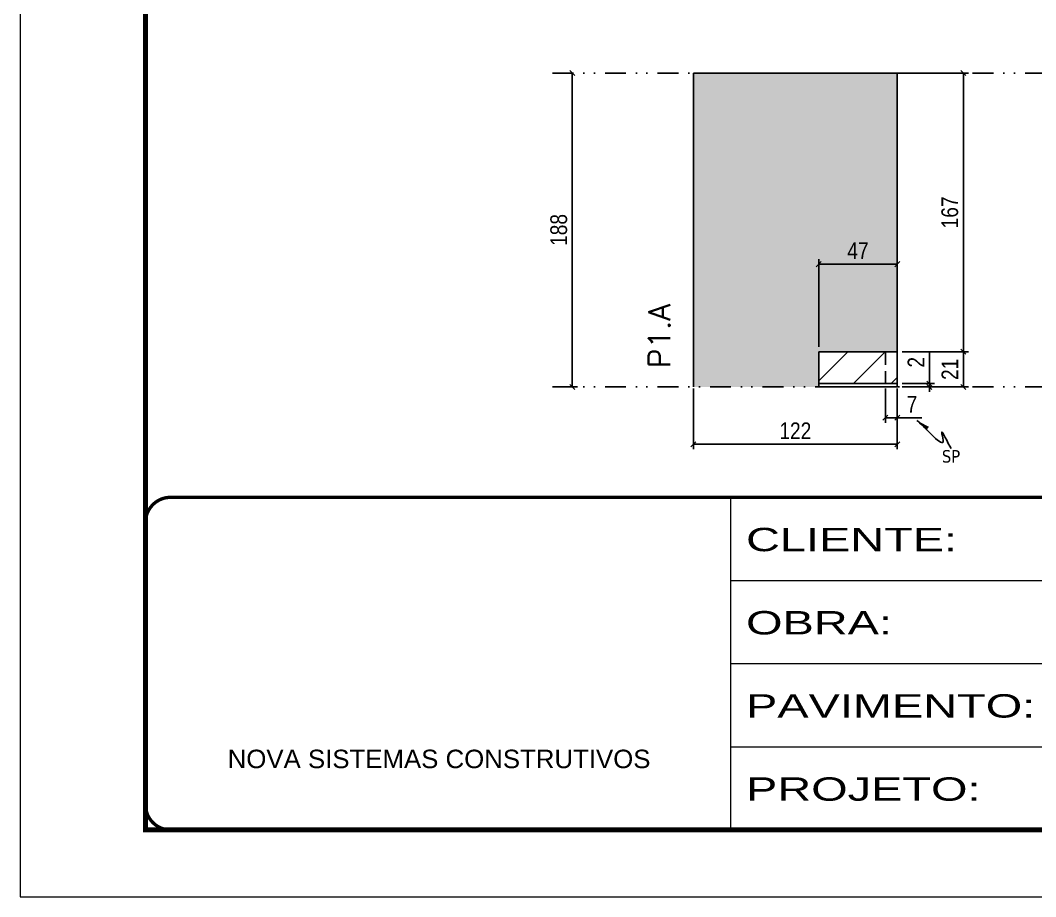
# Model space of a CAD drawing. Extents: x 808 to 7089, y -98 to 17032.
# Drawn here: x 2407 to 3015, y 14834 to 15359 of the extents above; entities that cross this region are included whole.
import ezdxf

# ---------------------------------------------------------------- set-up
doc = ezdxf.new("R2010")
doc.units = 0
for name, pattern in [('CONTINUO', [0]), ('DASHED', [0.75, 0.5, -0.25]), ('DIVIDE2', [0.625, 0.25, -0.125, 0, -0.125, 0, -0.125]), ('HIDDEN', [0.375, 0.25, -0.125])]:
    doc.linetypes.add(name, pattern=pattern)
for name, color, linetype in [('COTA', 241, 'Continuous'), ('Nível', 160, 'Continuous'), ('Painéis', 200, 'Continuous'), ('Sarrafo de Pressão', 42, 'HIDDEN'), ('texto', 7, 'Continuous')]:
    doc.layers.add(name, color=color, linetype=linetype)
for name, color, linetype, lineweight in [('Folhas', 255, 'Continuous', 9), ('REAPROVEITAMENTO', 251, 'Continuous', 9), ('SARRAFO DE PRESSAO', 251, 'DASHED', 9), ('Texto Seção', 7, 'Continuous', 15)]:
    doc.layers.add(name, color=color, linetype=linetype, lineweight=lineweight)
doc.styles.add('ARIAL', font='arial.ttf')
doc.styles.add('COTA TECNICA', font='techl___.ttf', dxfattribs={"height": 10})
doc.styles.add('COTA TECNICA-50', font='techl___.ttf', dxfattribs={"height": 10})
doc.styles.add('REGUA-120', font='ROMANS.shx', dxfattribs={"height": 15})
doc.styles.get("Standard").update_dxf_attribs({"font": 'arial.ttf'})
doc.styles.add('Tecnologia', font='')
doc.styles.get('Tecnologia').set_extended_font_data('Forgotten Futurist')
doc.dimstyles.new('COTA PAINEL-50', dxfattribs={"dimtxt": 10, "dimasz": 3, "dimexe": 3, "dimexo": 3, "dimgap": 3, "dimtad": 1, "dimdec": 1, "dimzin": 12, "dimdsep": 46, "dimtxsty": 'COTA TECNICA-50', "dimblk1": 'OBLIQUE', "dimblk2": 'OBLIQUE', "dimsah": 1, "dimcen": 0.9, "dimclrd": 4, "dimclre": 4, "dimclrt": 240, "dimadec": 1, "dimazin": 3, "dimtfac": 1, "dimtdec": 1, "dimtmove": 0, "dimatfit": 3, "dimfxl": 1, "dimtolj": 1, "dimtzin": 12, "dimarcsym": 0})
doc.dimstyles.new('PAINEL', dxfattribs={"dimtxt": 10, "dimasz": 3, "dimexe": 3, "dimexo": 3, "dimgap": 3, "dimtad": 1, "dimdec": 1, "dimzin": 12, "dimdsep": 46, "dimtxsty": 'COTA TECNICA', "dimblk1": 'OBLIQUE', "dimblk2": 'OBLIQUE', "dimsah": 1, "dimcen": 0.9, "dimclrd": 4, "dimclre": 4, "dimclrt": 240, "dimadec": 1, "dimazin": 3, "dimtfac": 1, "dimtdec": 1, "dimtmove": 0, "dimatfit": 3, "dimfxl": 1, "dimtolj": 1, "dimtzin": 12, "dimarcsym": 0})
doc.dimstyles.get("Standard").update_dxf_attribs({"dimtxt": 0.18, "dimasz": 0.18, "dimexe": 0.18, "dimexo": 0.0625, "dimgap": 0.09, "dimtad": 0, "dimtih": 1, "dimtoh": 1, "dimdec": 4, "dimzin": 0, "dimdsep": 46, "dimtxsty": 'Standard', "dimcen": 0.09, "dimadec": 0, "dimazin": 0, "dimtfac": 1, "dimtdec": 4, "dimtofl": 0, "dimtmove": 0, "dimatfit": 3, "dimfxl": 1, "dimtolj": 1, "dimtzin": 0, "dimarcsym": 0})

# ---------------------------------------------------------------- blocks, each defined once
blk = doc.blocks.new('9999999999')
at = {"color": 30, "linetype": 'CONTINUO'}
for p, q in [((98564.56, 34230.21), (98564.56, 34429.45)), ((98564.56, 34379.64), (99583.98, 34379.64)), ((98564.56, 34329.83), (99487.98, 34329.83)), ((98564.56, 34280.02), (99487.98, 34280.02))]:
    blk.add_line(p, q, dxfattribs=at)
at = {"color": 30, "linetype": 'CONTINUO', "const_width": 2}
blk.add_lwpolyline([(99583.98, 34230.21), (99583.98, 34414.45, 0.414214), (99568.98, 34429.45), (98228.98, 34429.45, 0.414214), (98213.98, 34414.45), (98213.98, 34245.21, 0.414214), (98228.98, 34230.21), (99583.98, 34230.21)], format="xyb", dxfattribs=at)
at = {"layer": 'Folhas'}
blk.add_lwpolyline([(98138.98, 34190.21), (99623.98, 34190.21), (99623.98, 35240.21), (98138.98, 35240.21)], close=True, dxfattribs=at)
at = {"layer": 'Folhas', "color": 30, "const_width": 3}
blk.add_lwpolyline([(98213.98, 34230.21), (99583.98, 34230.21), (99583.98, 35200.21), (98213.98, 35200.21)], close=True, dxfattribs=at)
at = {"color": 7, "linetype": 'Continuous', "ltscale": 5, "style": 'ARIAL'}
blk.add_text('NOVA SISTEMAS CONSTRUTIVOS', height=11.0592, dxfattribs=at).set_placement((98263.19, 34267.21))
at = {"layer": 'Folhas', "color": 7, "style": 'Tecnologia', "width": 1.5}
for s, p in [('CLIENTE:', (98573.65, 34397.17)), ('OBRA:', (98573.65, 34347.31)), ('PAVIMENTO:', (98573.65, 34297.5)), ('PROJETO:', (98573.65, 34247.69))]:
    blk.add_text(s, height=14, dxfattribs=at).set_placement(p)
blk = doc.blocks.new('_Oblique')
at = {"color": 0, "linetype": 'ByBlock', "lineweight": -2}
blk.add_line((-0.5, -0.5), (0.5, 0.5), dxfattribs=at)
blk = doc.blocks.new('*D51')
at = {"layer": 'COTA', "color": 4, "lineweight": -2, "transparency": 16777216}
for p, q in [((2737.29, 15139.32), (2737.29, 15327.32)), ((2728.44, 15139.32), (2740.29, 15139.32))]:
    blk.add_line(p, q, dxfattribs=at)
at = {"layer": 'Defpoints', "color": 0, "transparency": 16777216}
for p in [(2737.29, 15327.32), (2737.29, 15327.32), (2725.44, 15139.32)]:
    blk.add_point(p, dxfattribs=at)
at = {"layer": 'COTA', "color": 4, "lineweight": -2, "transparency": 16777216, "xscale": 3, "yscale": 3, "zscale": 3}
for p, rotation in [((2737.29, 15327.32), 90), ((2737.29, 15139.32), 270)]:
    blk.add_blockref('_Oblique', p, dxfattribs=dict(at, rotation=rotation))
at = {"layer": 'COTA', "color": 240, "transparency": 16777216, "insert": (2729.2, 15233.32), "char_height": 10, "attachment_point": 5, "rotation": 90, "style": 'COTA TECNICA-50'}
blk.add_mtext('\\A1;188', dxfattribs=at)
blk = doc.blocks.new('*D42')
at = {"layer": 'COTA', "color": 4, "lineweight": -2, "transparency": 16777216}
for p, q in [((2809.85, 15138.32), (2809.85, 15101.95)), ((2931.85, 15138.32), (2931.85, 15101.95)), ((2931.85, 15104.95), (2809.85, 15104.95))]:
    blk.add_line(p, q, dxfattribs=at)
at = {"layer": 'Defpoints', "color": 0, "transparency": 16777216}
for p in [(2809.85, 15141.32), (2931.85, 15141.32), (2809.85, 15104.95)]:
    blk.add_point(p, dxfattribs=at)
at = {"layer": 'COTA', "color": 4, "lineweight": -2, "transparency": 16777216, "xscale": 3, "yscale": 3, "zscale": 3, "rotation": 180}
blk.add_blockref('_Oblique', (2809.85, 15104.95), dxfattribs=at)
at = {"layer": 'COTA', "color": 4, "lineweight": -2, "transparency": 16777216, "xscale": 3, "yscale": 3, "zscale": 3}
blk.add_blockref('_Oblique', (2931.85, 15104.95), dxfattribs=at)
at = {"layer": 'COTA', "color": 240, "transparency": 16777216, "insert": (2870.85, 15113.01), "char_height": 10, "attachment_point": 5, "style": 'COTA TECNICA'}
blk.add_mtext('\\A1;122', dxfattribs=at)
blk = doc.blocks.new('*D43')
at = {"layer": 'COTA', "color": 4, "lineweight": -2, "transparency": 16777216}
for p, q in [((2924.85, 15138.32), (2924.85, 15117.81)), ((2931.85, 15136.32), (2931.85, 15117.81)), ((2924.85, 15120.81), (2931.85, 15120.81)), ((2931.85, 15120.81), (2946.58, 15120.81))]:
    blk.add_line(p, q, dxfattribs=at)
at = {"layer": 'Defpoints', "color": 0, "transparency": 16777216}
for p in [(2924.85, 15141.32), (2931.85, 15139.32), (2931.85, 15120.81)]:
    blk.add_point(p, dxfattribs=at)
at = {"layer": 'COTA', "color": 4, "lineweight": -2, "transparency": 16777216, "xscale": 3, "yscale": 3, "zscale": 3, "rotation": 180}
blk.add_blockref('_Oblique', (2924.85, 15120.81), dxfattribs=at)
at = {"layer": 'COTA', "color": 4, "lineweight": -2, "transparency": 16777216, "xscale": 3, "yscale": 3, "zscale": 3}
blk.add_blockref('_Oblique', (2931.85, 15120.81), dxfattribs=at)
at = {"layer": 'COTA', "color": 240, "transparency": 16777216, "insert": (2940.72, 15128.88), "char_height": 10, "attachment_point": 5, "style": 'COTA TECNICA-50'}
blk.add_mtext('\\A1;7', dxfattribs=at)
blk = doc.blocks.new('*D44')
at = {"layer": 'COTA', "color": 4, "linetype": 'ByBlock', "lineweight": -2, "transparency": 16777216}
for p, q in [((2934.85, 15160.32), (2974.49, 15160.32)), ((2971.49, 15139.32), (2971.49, 15160.32)), ((2934.85, 15139.32), (2974.49, 15139.32))]:
    blk.add_line(p, q, dxfattribs=at)
at = {"layer": 'Defpoints', "color": 0, "linetype": 'ByBlock', "transparency": 16777216}
for p in [(2931.85, 15160.32), (2971.49, 15160.32), (2931.85, 15139.32)]:
    blk.add_point(p, dxfattribs=at)
at = {"layer": 'COTA', "color": 4, "linetype": 'ByBlock', "lineweight": -2, "transparency": 16777216, "xscale": 3, "yscale": 3, "zscale": 3}
for p, rotation in [((2971.49, 15160.32), 90), ((2971.49, 15139.32), 270)]:
    blk.add_blockref('_Oblique', p, dxfattribs=dict(at, rotation=rotation))
at = {"layer": 'COTA', "color": 240, "linetype": 'ByBlock', "transparency": 16777216, "insert": (2963.43, 15149.82), "char_height": 10, "attachment_point": 5, "rotation": 90, "style": 'COTA TECNICA'}
blk.add_mtext('\\A1;21', dxfattribs=at)
blk = doc.blocks.new('*D45')
at = {"layer": 'COTA', "color": 4, "lineweight": -2, "transparency": 16777216}
for p, q in [((2951.11, 15141.32), (2951.11, 15160.12)), ((2934.85, 15141.32), (2954.11, 15141.32)), ((2934.85, 15139.32), (2954.11, 15139.32)), ((2951.11, 15139.32), (2951.11, 15141.32)), ((2951.11, 15139.32), (2951.11, 15136.32))]:
    blk.add_line(p, q, dxfattribs=at)
at = {"layer": 'Defpoints', "color": 0, "transparency": 16777216}
for p in [(2931.85, 15141.32), (2931.85, 15139.32), (2951.11, 15139.32)]:
    blk.add_point(p, dxfattribs=at)
at = {"layer": 'COTA', "color": 4, "lineweight": -2, "transparency": 16777216, "xscale": 3, "yscale": 3, "zscale": 3}
for p, rotation in [((2951.11, 15141.32), 270), ((2951.11, 15139.32), 90)]:
    blk.add_blockref('_Oblique', p, dxfattribs=dict(at, rotation=rotation))
at = {"layer": 'COTA', "color": 240, "transparency": 16777216, "insert": (2943.11, 15154.06), "char_height": 10, "attachment_point": 5, "rotation": 90, "style": 'COTA TECNICA-50'}
blk.add_mtext('\\A1;2', dxfattribs=at)
blk = doc.blocks.new('*D46')
at = {"layer": 'COTA', "color": 4, "linetype": 'ByBlock', "lineweight": -2, "transparency": 16777216}
for p, q in [((2934.85, 15160.32), (2974.49, 15160.32)), ((2971.49, 15139.32), (2971.49, 15160.32)), ((2934.85, 15139.32), (2974.49, 15139.32))]:
    blk.add_line(p, q, dxfattribs=at)
at = {"layer": 'Defpoints', "color": 0, "linetype": 'ByBlock', "transparency": 16777216}
for p in [(2931.85, 15160.32), (2971.49, 15160.32), (2931.85, 15139.32)]:
    blk.add_point(p, dxfattribs=at)
at = {"layer": 'COTA', "color": 4, "linetype": 'ByBlock', "lineweight": -2, "transparency": 16777216, "xscale": 3, "yscale": 3, "zscale": 3}
for p, rotation in [((2971.49, 15160.32), 90), ((2971.49, 15139.32), 270)]:
    blk.add_blockref('_Oblique', p, dxfattribs=dict(at, rotation=rotation))
at = {"layer": 'COTA', "color": 240, "linetype": 'ByBlock', "transparency": 16777216, "insert": (2963.43, 15149.82), "char_height": 10, "attachment_point": 5, "rotation": 90, "style": 'COTA TECNICA'}
blk.add_mtext('\\A1;21', dxfattribs=at)
blk = doc.blocks.new('*D47')
at = {"layer": 'COTA', "color": 4, "lineweight": -2, "transparency": 16777216}
for p, q in [((2900.85, 15327.32), (2974.49, 15327.32)), ((2971.49, 15160.32), (2971.49, 15327.32)), ((2934.85, 15160.32), (2974.49, 15160.32))]:
    blk.add_line(p, q, dxfattribs=at)
at = {"layer": 'Defpoints', "color": 0, "transparency": 16777216}
for p in [(2897.85, 15327.32), (2971.49, 15327.32), (2931.85, 15160.32)]:
    blk.add_point(p, dxfattribs=at)
at = {"layer": 'COTA', "color": 4, "lineweight": -2, "transparency": 16777216, "xscale": 3, "yscale": 3, "zscale": 3}
for p, rotation in [((2971.49, 15327.32), 90), ((2971.49, 15160.32), 270)]:
    blk.add_blockref('_Oblique', p, dxfattribs=dict(at, rotation=rotation))
at = {"layer": 'COTA', "color": 240, "transparency": 16777216, "insert": (2963.39, 15243.82), "char_height": 10, "attachment_point": 5, "rotation": 90, "style": 'COTA TECNICA-50'}
blk.add_mtext('\\A1;167', dxfattribs=at)
blk = doc.blocks.new('*D1115')
at = {"layer": 'COTA', "color": 4, "lineweight": -2, "transparency": 16777216}
for p, q in [((2884.85, 15163.32), (2884.85, 15215.82)), ((2931.85, 15163.32), (2931.85, 15215.82)), ((2884.85, 15212.82), (2931.85, 15212.82))]:
    blk.add_line(p, q, dxfattribs=at)
at = {"layer": 'Defpoints', "color": 0, "transparency": 16777216}
for p in [(2931.85, 15212.82), (2884.85, 15160.32), (2931.85, 15160.32)]:
    blk.add_point(p, dxfattribs=at)
at = {"layer": 'COTA', "color": 4, "lineweight": -2, "transparency": 16777216, "xscale": 3, "yscale": 3, "zscale": 3, "rotation": 180}
blk.add_blockref('_Oblique', (2884.85, 15212.82), dxfattribs=at)
at = {"layer": 'COTA', "color": 4, "lineweight": -2, "transparency": 16777216, "xscale": 3, "yscale": 3, "zscale": 3}
blk.add_blockref('_Oblique', (2931.85, 15212.82), dxfattribs=at)
at = {"layer": 'COTA', "color": 240, "transparency": 16777216, "insert": (2908.35, 15220.89), "char_height": 10, "attachment_point": 5, "style": 'COTA TECNICA'}
blk.add_mtext('\\A1;47', dxfattribs=at)

msp = doc.modelspace()

# ---------------------------------------------------------------- hatches: boundary and pattern name
at = {"layer": 'COTA', "linetype": 'ByBlock'}
h = msp.add_hatch(dxfattribs=at)
h.set_pattern_fill('AR-CONC', color=256, scale=0.03)
h.paths.add_polyline_path([(2931.85, 15327.32), (2809.85, 15327.32), (2809.85, 15139.32), (2884.85, 15139.32), (2884.85, 15141.32), (2884.85, 15160.32), (2931.85, 15160.32)])
h.paths.add_polyline_path([(2898.09, 15211.03), (2919.67, 15211.03), (2919.67, 15231.62), (2898.09, 15231.62)], flags=24)
at = {"layer": 'REAPROVEITAMENTO'}
h = msp.add_hatch(dxfattribs=at)
h.set_pattern_fill('ANSI31', color=256, scale=5)
h.paths.add_polyline_path([(2931.85, 15160.32), (2884.85, 15160.32), (2884.85, 15141.32), (2931.85, 15141.32)])

# ---------------------------------------------------------------- linework, layer by layer
at = {"layer": 'COTA', "linetype": 'ByBlock'}
for p, q in [((2809.85, 15327.32), (2809.85, 15327.32)), ((2809.85, 15139.32), (2809.85, 15327.32)), ((2809.85, 15327.32), (2931.85, 15327.32)), ((2931.85, 15160.32), (2931.85, 15327.32))]:
    msp.add_line(p, q, dxfattribs=at)
at = {"layer": 'Nível', "color": 4, "linetype": 'DIVIDE2', "ltscale": 50}
for p, q in [((2725.44, 15327.32), (3851.67, 15327.32)), ((2725.44, 15139.32), (3851.67, 15139.32))]:
    msp.add_line(p, q, dxfattribs=at)
at = {"layer": 'Painéis'}
for p, q in [((2884.85, 15160.32), (2931.85, 15160.32)), ((2884.85, 15141.32), (2884.85, 15160.32)), ((2931.85, 15160.32), (2931.85, 15141.32)), ((2931.85, 15141.32), (2884.85, 15141.32))]:
    msp.add_line(p, q, dxfattribs=at)
msp.add_lwpolyline([(2884.85, 15139.32), (2931.85, 15139.32), (2931.85, 15141.32), (2884.85, 15141.32)], close=True, dxfattribs=at)
at = {"layer": 'Sarrafo de Pressão', "ltscale": 30}
msp.add_line((2924.85, 15141.32), (2924.85, 15160.32), dxfattribs=at)

# ---------------------------------------------------------------- block references
at = {"layer": 'SARRAFO DE PRESSAO', "color": 6, "linetype": 'ByBlock'}
msp.add_blockref('9999999999', (-95732.31, -19356.3), dxfattribs=at)

# ---------------------------------------------------------------- texts
at = {"layer": 'texto', "color": 0, "insert": (2964.1, 15097.64), "char_height": 7.5, "attachment_point": 5}
msp.add_mtext('{\\fTahoma|b0|i0|c0|p34;\\C4;SP}', dxfattribs=at)
at = {"layer": 'Texto Seção', "insert": (2795.88, 15150.57), "char_height": 13, "width": 274.3299, "attachment_point": 7, "rotation": 90, "style": 'REGUA-120'}
msp.add_mtext('P1.A', dxfattribs=at)

# ---------------------------------------------------------------- dimensions: what is measured, and where the dimension line sits
at = {"layer": 'COTA'}
for base, p1, p2, picture, middle in [((2737.29, 15327.32), (2725.44, 15139.32), (2737.29, 15327.32), '*D51', (2729.2, 15233.32)), ((2971.49, 15327.32), (2931.85, 15160.32), (2897.85, 15327.32), '*D47', (2963.39, 15243.82))]:
    dim = msp.add_linear_dim(base=base, p1=p1, p2=p2, angle=90, dimstyle='COTA PAINEL-50', dxfattribs=at)
    dim.commit()
    dim.dimension.update_dxf_attribs({"geometry": picture, "text_midpoint": middle})
for base, p1, p2, dimstyle, picture, middle in [((2931.85, 15212.82), (2884.85, 15160.32), (2931.85, 15160.32), 'PAINEL', '*D1115', (2908.35, 15220.89)), ((2931.85, 15120.81), (2924.85, 15141.32), (2931.85, 15139.32), 'COTA PAINEL-50', '*D43', (2940.72, 15128.88))]:
    dim = msp.add_linear_dim(base=base, p1=p1, p2=p2, dimstyle=dimstyle, dxfattribs=at)
    dim.commit()
    dim.dimension.update_dxf_attribs({"geometry": picture, "text_midpoint": middle})
at = {"layer": 'COTA', "linetype": 'ByBlock'}
for picture in ['*D44', '*D46']:
    dim = msp.add_aligned_dim(p1=(2931.85, 15139.32), p2=(2931.85, 15160.32), distance=-39.64, dimstyle='PAINEL', dxfattribs=at)
    dim.commit()
    dim.dimension.update_dxf_attribs({"geometry": picture, "text_midpoint": (2963.43, 15149.82)})
at = {"layer": 'COTA'}
dim = msp.add_linear_dim(base=(2951.11, 15139.32), p1=(2931.85, 15141.32), p2=(2931.85, 15139.32), angle=90, dimstyle='COTA PAINEL-50', dxfattribs=at)
dim.commit()
dim.dimension.update_dxf_attribs({"geometry": '*D45', "text_midpoint": (2951.11, 15154.06), "dimtype": 160})
dim = msp.add_linear_dim(base=(2809.85, 15104.95), p1=(2931.85, 15141.32), p2=(2809.85, 15141.32), angle=180, dimstyle='PAINEL', override={"dimarcsym": 2}, dxfattribs=at)
dim.commit()
dim.dimension.update_dxf_attribs({"geometry": '*D42', "text_midpoint": (2870.85, 15113.01)})

# ---------------------------------------------------------------- leaders
at = {"layer": 'COTA', "path_type": 1}
msp.add_leader([(2943.68, 15119.13), (2959.46, 15107.3), (2958.54, 15112.11), (2964.09, 15102.33)], dimstyle='Standard', override={"dimasz": 8}, dxfattribs=at)

doc.saveas('drawing.dxf')
